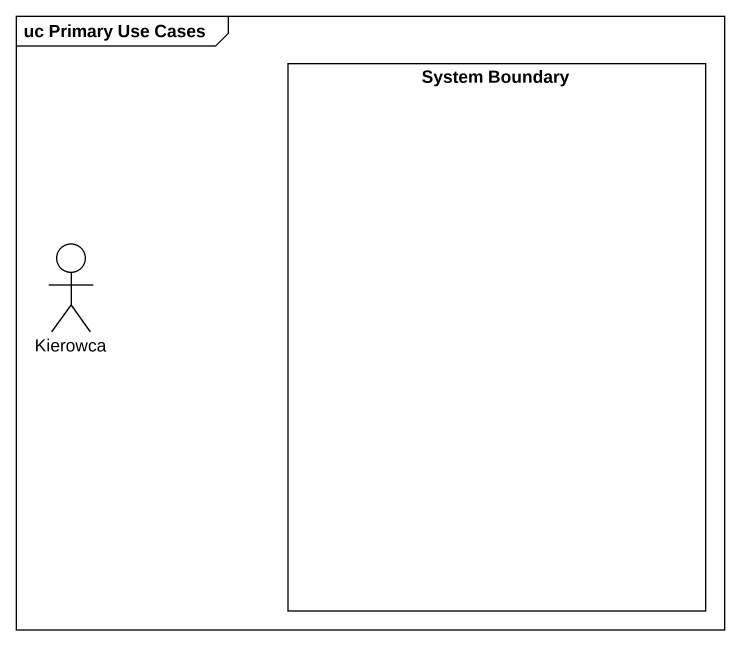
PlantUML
@startuml
mainframe uc Primary Use Cases
rectangle "System Boundary" as System_Boundary
actor Kierowca
@enduml
